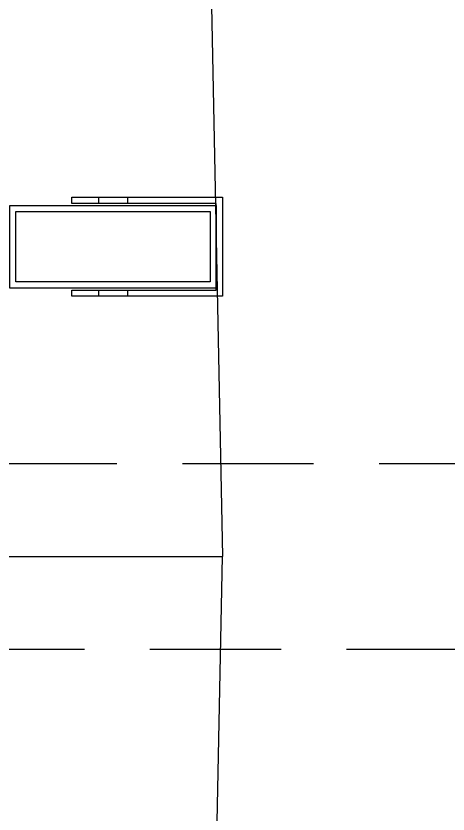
# Model space of a CAD drawing. Header units: centimetres. Extents: x 26569 to 160723, y -3143 to 14565.
# Drawn here: x 45823.74 to 45834.21, y 3219.17 to 3238.48 of the extents above; entities that cross this region are included whole.
import ezdxf

# ---------------------------------------------------------------- set-up
doc = ezdxf.new("R2010")
doc.units = ezdxf.units.CM
doc.header["$LTSCALE"] = 100
doc.linetypes.add('HIDDEN', pattern=[9.525, 6.35, -3.175])
for name, color, linetype in [('A-ELEV-01', 255, 'Continuous'), ('A-ELEV-02', 253, 'Continuous'), ('M-PIPE', 235, 'Continuous'), ('S-STEL', 3, 'Continuous')]:
    doc.layers.add(name, color=color, linetype=linetype)

# ---------------------------------------------------------------- blocks, each defined once
blk = doc.blocks.new('SYPHONKES')
at = {"ltscale": 0.1}
blk.add_lwpolyline([(0, 27.038), (0, -2.482)], dxfattribs=at)
blk = doc.blocks.new('A$Ccc9a2781')
at = {"linetype": 'HIDDEN', "ltscale": 0.1}
for points in [[(702.5, 237.5), (702.5, 1047.28)], [(792.5, 1047.28), (792.5, 237.5)]]:
    blk.add_lwpolyline(points, dxfattribs=at)
at = {"xscale": 10, "yscale": 10, "zscale": 10}
blk.add_blockref('SYPHONKES', (747.5, 1045.77, -5331.08), dxfattribs=at)

msp = doc.modelspace()

# ---------------------------------------------------------------- linework, layer by layer
at = {"layer": 'A-ELEV-01'}
for points in [[(45827.757, 3274.679), (45828.743, 3225.399)], [(45823.742, 3225.399), (45828.743, 3225.399)], [(45827.94, 3185.233), (45828.743, 3225.399)]]:
    msp.add_lwpolyline(points, dxfattribs=at)
at = {"layer": 'A-ELEV-02'}
msp.add_lwpolyline([(45828.592, 3231.849), (45828.592, 3233.949), (45825.092, 3233.949), (45825.092, 3234.099), (45828.742, 3234.099), (45828.742, 3231.699), (45825.092, 3231.699), (45825.092, 3231.849)], close=True, dxfattribs=at)
for points in [[(45825.742, 3234.099), (45825.742, 3233.949)], [(45826.442, 3234.099), (45826.442, 3233.949)], [(45825.742, 3231.849), (45825.742, 3231.699)], [(45826.442, 3231.849), (45826.442, 3231.699)]]:
    msp.add_lwpolyline(points, dxfattribs=at)
at = {"layer": 'S-STEL'}
for points in [[(45828.592, 3233.899), (45828.592, 3231.899), (45823.592, 3231.899), (45823.592, 3233.899)], [(45828.442, 3233.749), (45828.442, 3232.049), (45823.742, 3232.049), (45823.742, 3233.749)]]:
    msp.add_lwpolyline(points, close=True, dxfattribs=at)

# ---------------------------------------------------------------- block references
at = {"layer": 'M-PIPE', "lineweight": 35, "xscale": 0.05, "yscale": 0.05, "zscale": 0.05, "rotation": 90}
msp.add_blockref('A$Ccc9a2781', (45875.374, 3188.025, 266.554), dxfattribs=at)

doc.saveas('drawing.dxf')
